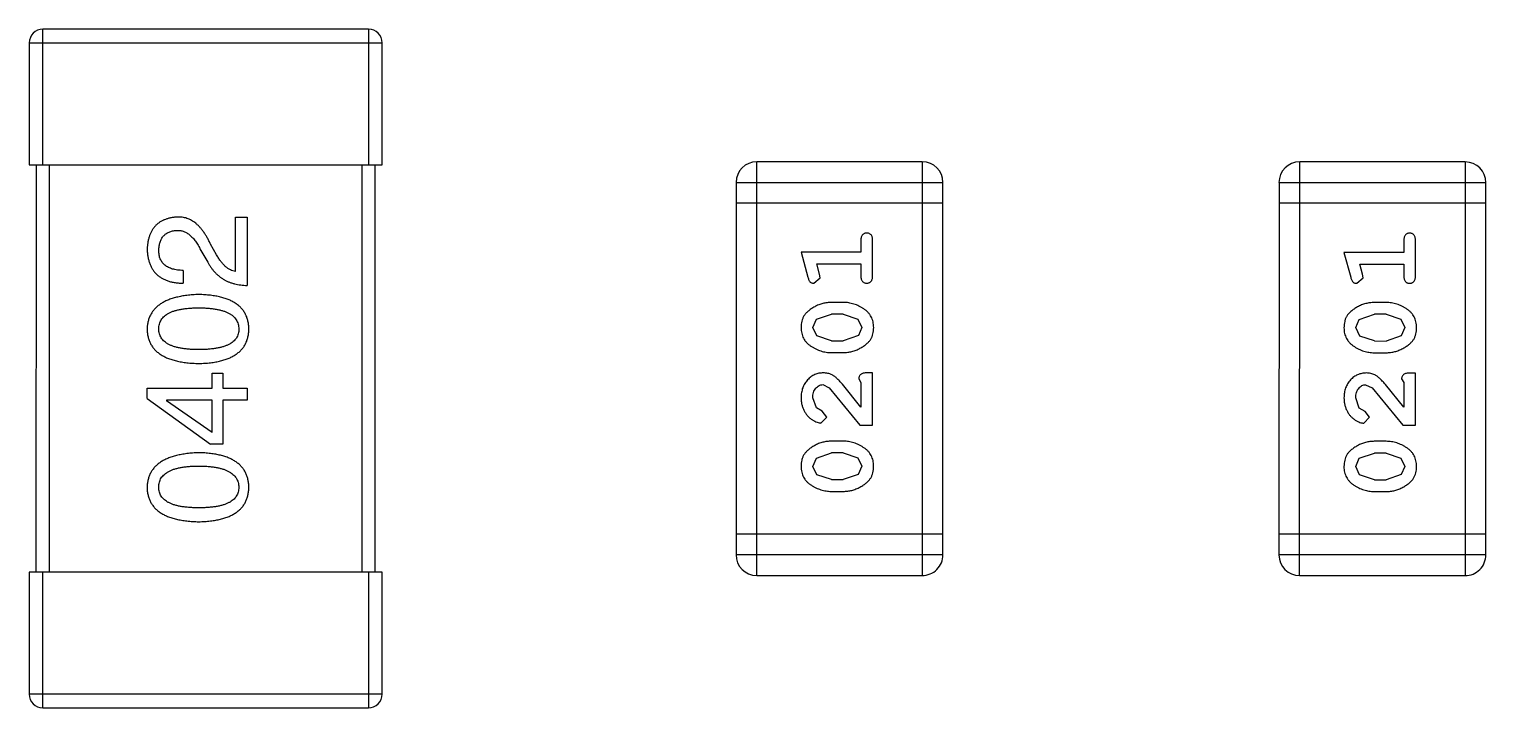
# Model space of a CAD drawing. Header units: inches. Extents: x -29 to 164, y -51 to 83.
# Drawn here: x 131.234 to 133.381, y 24.187 to 25.187 of the extents above; entities that cross this region are included whole.
import ezdxf

# ---------------------------------------------------------------- set-up
doc = ezdxf.new("R2010")
doc.units = ezdxf.units.IN
doc.header["$LTSCALE"] = 1.21
doc.header["$MEASUREMENT"] = 0
doc.layers.get('0').update_dxf_attribs({"linetype": 'CONTINUOUS'})

msp = doc.modelspace()

# ---------------------------------------------------------------- linework, layer by layer
at = {"color": 7, "linetype": 'Continuous'}
for p, q in [((131.2541, 24.9873), (131.2542, 25.1873)), ((131.7342, 25.1872), (131.2542, 25.1873)), ((131.7342, 25.1872), (131.7341, 24.9872)), ((131.2342, 25.1674), (131.2341, 24.9874)), ((131.2342, 25.1674), (131.7542, 25.1672)), ((131.7541, 24.9872), (131.7542, 25.1672)), ((131.2341, 24.9874), (131.7541, 24.9872)), ((131.2441, 24.9873), (131.244, 24.3873)), ((131.264, 24.3873), (131.2641, 24.9873)), ((131.7241, 24.9872), (131.724, 24.3872)), ((131.744, 24.3872), (131.7441, 24.9872)), ((132.3061, 24.3823), (132.3062, 24.9919)), ((132.5501, 24.9919), (132.3062, 24.9919)), ((132.5501, 24.9919), (132.55, 24.3823)), ((133.1061, 24.3822), (133.1062, 24.9918)), ((133.3501, 24.9917), (133.1062, 24.9918)), ((133.3501, 24.9917), (133.35, 24.3821)), ((132.2758, 24.9615), (132.2756, 24.4128)), ((132.2758, 24.9615), (132.5806, 24.9614)), ((132.5804, 24.4128), (132.5806, 24.9614)), ((133.0758, 24.9613), (133.0756, 24.4127)), ((133.0758, 24.9613), (133.3806, 24.9612)), ((133.3804, 24.4126), (133.3806, 24.9612)), ((132.5805, 24.9309), (132.2757, 24.931)), ((133.3806, 24.9308), (133.0758, 24.9308)), ((131.5381, 24.8301), (131.5382, 24.9104)), ((131.5382, 24.9104), (131.5554, 24.9104)), ((131.5554, 24.9104), (131.5554, 24.8096)), ((131.4857, 24.8637), (131.4972, 24.844)), ((131.5103, 24.8547), (131.5013, 24.8703)), ((132.3715, 24.8586), (132.3814, 24.822)), ((132.4596, 24.8586), (132.3715, 24.8586)), ((132.4596, 24.8759), (132.4596, 24.8586)), ((132.4769, 24.824), (132.4769, 24.8759)), ((133.1715, 24.8584), (133.1814, 24.8219)), ((133.2596, 24.8584), (133.1715, 24.8584)), ((133.2596, 24.8757), (133.2596, 24.8584)), ((133.2769, 24.8238), (133.2769, 24.8757)), ((132.3988, 24.8263), (132.3946, 24.8413)), ((132.3946, 24.8413), (132.4596, 24.8413)), ((132.4596, 24.8413), (132.4596, 24.824)), ((133.1988, 24.8261), (133.1946, 24.8411)), ((133.1946, 24.8411), (133.2596, 24.8411)), ((133.2596, 24.8411), (133.2596, 24.8238)), ((131.4611, 24.8317), (131.4611, 24.8129)), ((132.3905, 24.813), (132.3998, 24.8209)), ((132.3998, 24.8209), (132.3988, 24.8263)), ((133.1905, 24.8128), (133.1998, 24.8207)), ((133.1998, 24.8207), (133.1988, 24.8261)), ((132.4338, 24.7847), (132.4161, 24.7847)), ((133.2338, 24.7845), (133.2161, 24.7845)), ((132.3888, 24.7476), (132.3941, 24.7598)), ((132.3941, 24.7598), (132.4164, 24.7673)), ((132.4336, 24.7673), (132.4164, 24.7673)), ((132.4336, 24.7673), (132.4553, 24.7601)), ((132.4553, 24.7601), (132.4611, 24.7478)), ((133.1888, 24.7475), (133.1941, 24.7596)), ((133.1941, 24.7596), (133.2164, 24.7672)), ((133.2336, 24.7672), (133.2164, 24.7672)), ((133.2336, 24.7672), (133.2553, 24.7599)), ((133.2553, 24.7599), (133.2611, 24.7476)), ((132.3946, 24.7353), (132.3888, 24.7476)), ((132.4164, 24.728), (132.3946, 24.7353)), ((132.4559, 24.7357), (132.4336, 24.728)), ((132.4611, 24.7478), (132.4559, 24.7357)), ((133.1946, 24.7351), (133.1888, 24.7475)), ((133.2164, 24.7279), (133.1946, 24.7351)), ((133.2559, 24.7355), (133.2336, 24.7278)), ((133.2611, 24.7476), (133.2559, 24.7355)), ((132.4161, 24.7107), (132.4338, 24.7107)), ((132.4164, 24.728), (132.4336, 24.728)), ((133.2161, 24.7105), (133.2338, 24.7105)), ((133.2164, 24.7279), (133.2336, 24.7278)), ((131.5037, 24.6584), (131.5037, 24.6806)), ((131.5037, 24.6806), (131.5193, 24.6806)), ((131.5193, 24.6806), (131.5193, 24.6584)), ((132.4564, 24.6722), (132.4596, 24.6667)), ((132.4596, 24.6667), (132.4595, 24.6305)), ((132.4769, 24.6808), (132.469, 24.6808)), ((132.4768, 24.6037), (132.4769, 24.6808)), ((133.2564, 24.672), (133.2596, 24.6665)), ((133.2596, 24.6665), (133.2596, 24.6303)), ((133.2769, 24.6806), (133.269, 24.6806)), ((133.2768, 24.6036), (133.2769, 24.6806)), ((131.4078, 24.6429), (131.4078, 24.6584)), ((131.4078, 24.6584), (131.5037, 24.6584)), ((131.5193, 24.6584), (131.5553, 24.6584)), ((131.5553, 24.6584), (131.5553, 24.6404)), ((132.3941, 24.6292), (132.3888, 24.644)), ((132.4033, 24.6635), (132.413, 24.6588)), ((132.413, 24.6588), (132.458, 24.6037)), ((132.4595, 24.6305), (132.4325, 24.6641)), ((133.1941, 24.629), (133.1888, 24.6439)), ((133.2033, 24.6634), (133.213, 24.6586)), ((133.213, 24.6586), (133.258, 24.6036)), ((133.2596, 24.6303), (133.2325, 24.6639)), ((131.4078, 24.6429), (131.5012, 24.5756)), ((131.4365, 24.6404), (131.4365, 24.6396)), ((131.5037, 24.6404), (131.4365, 24.6404)), ((131.5037, 24.5928), (131.4365, 24.6396)), ((131.5037, 24.5928), (131.5037, 24.6404)), ((131.5193, 24.6404), (131.5192, 24.5756)), ((131.5553, 24.6404), (131.5193, 24.6404)), ((132.4026, 24.6242), (132.3941, 24.6292)), ((132.4092, 24.6157), (132.4026, 24.6242)), ((133.2026, 24.624), (133.1941, 24.629)), ((133.2092, 24.6155), (133.2026, 24.624)), ((132.4008, 24.6069), (132.4092, 24.6157)), ((132.458, 24.6037), (132.4768, 24.6037)), ((133.2008, 24.6067), (133.2092, 24.6155)), ((133.258, 24.6036), (133.2768, 24.6036)), ((132.4338, 24.5801), (132.4161, 24.5801)), ((133.2338, 24.58), (133.2161, 24.58)), ((131.5192, 24.5756), (131.5012, 24.5756)), ((132.394, 24.5553), (132.4163, 24.5628)), ((132.4335, 24.5628), (132.4163, 24.5628)), ((132.4335, 24.5628), (132.4553, 24.5556)), ((133.194, 24.5551), (133.2163, 24.5627)), ((133.2335, 24.5627), (133.2163, 24.5627)), ((133.2335, 24.5627), (133.2553, 24.5554)), ((132.3887, 24.5431), (132.394, 24.5553)), ((132.3945, 24.5308), (132.3887, 24.5431)), ((132.4553, 24.5556), (132.4611, 24.5433)), ((132.4611, 24.5433), (132.4558, 24.5311)), ((133.1887, 24.543), (133.194, 24.5551)), ((133.1945, 24.5306), (133.1887, 24.543)), ((133.2553, 24.5554), (133.2611, 24.5431)), ((133.2611, 24.5431), (133.2558, 24.531)), ((132.4163, 24.5235), (132.3945, 24.5308)), ((132.4163, 24.5235), (132.4335, 24.5235)), ((132.4558, 24.5311), (132.4335, 24.5235)), ((133.2163, 24.5233), (133.1945, 24.5306)), ((133.2163, 24.5233), (133.2335, 24.5233)), ((133.2558, 24.531), (133.2335, 24.5233)), ((132.416, 24.5062), (132.4338, 24.5062)), ((133.216, 24.506), (133.2338, 24.506)), ((132.5804, 24.4432), (132.2756, 24.4433)), ((133.3804, 24.4431), (133.0756, 24.4431)), ((132.5804, 24.4128), (132.2756, 24.4128)), ((133.3804, 24.4126), (133.0756, 24.4127)), ((131.234, 24.3874), (131.234, 24.2074)), ((131.754, 24.3872), (131.234, 24.3874)), ((131.254, 24.1873), (131.254, 24.3873)), ((131.734, 24.3872), (131.734, 24.1872)), ((131.754, 24.2072), (131.754, 24.3872)), ((132.3061, 24.3823), (132.55, 24.3823)), ((133.1061, 24.3822), (133.35, 24.3821)), ((131.754, 24.2072), (131.234, 24.2074)), ((131.254, 24.1873), (131.734, 24.1872))]:
    msp.add_line(p, q, dxfattribs=at)
for centre, radius, start, end in [((131.2542, 25.1673), 0.02, 89.988, 179.988), ((131.7342, 25.1672), 0.02, 359.988, 89.988), ((132.3062, 24.9615), 0.0305, 89.988, 179.988), ((132.5501, 24.9614), 0.0305, 359.988, 89.988), ((133.1062, 24.9613), 0.0305, 89.988, 179.988), ((133.3501, 24.9612), 0.0305, 359.988, 89.988), ((132.3061, 24.4128), 0.0305, 179.988, 269.988), ((132.55, 24.4128), 0.0305, 269.988, 359.988), ((133.1061, 24.4127), 0.0305, 179.988, 269.988), ((133.35, 24.4126), 0.0305, 269.988, 359.988), ((131.254, 24.2073), 0.02, 179.988, 269.988), ((131.734, 24.2072), 0.02, 269.988, 359.988)]:
    msp.add_arc(centre, radius, start, end, dxfattribs=at)
for points, knots in [([(131.4521, 24.9104), (131.4504, 24.9103), (131.4471, 24.91), (131.4423, 24.9092), (131.4378, 24.9081), (131.4337, 24.9067), (131.4298, 24.9049), (131.4262, 24.9028), (131.423, 24.9004), (131.4201, 24.8976), (131.4174, 24.8945), (131.4151, 24.891), (131.4131, 24.8873), (131.4114, 24.8832), (131.4101, 24.8788), (131.409, 24.8741), (131.4082, 24.869), (131.408, 24.8655), (131.4078, 24.8637)], [0, 0, 0, 0, 0.070688, 0.137741, 0.201612, 0.262778, 0.321223, 0.378455, 0.434411, 0.490146, 0.546362, 0.603392, 0.662208, 0.723401, 0.787372, 0.85442, 0.925153, 1, 1, 1, 1]), ([(131.5013, 24.8703), (131.5005, 24.872), (131.499, 24.8753), (131.4965, 24.88), (131.4939, 24.8844), (131.4912, 24.8884), (131.4884, 24.8921), (131.4856, 24.8955), (131.4826, 24.8985), (131.4796, 24.9012), (131.4765, 24.9036), (131.4733, 24.9056), (131.47, 24.9073), (131.4666, 24.9086), (131.4631, 24.9096), (131.4595, 24.9102), (131.4558, 24.9105), (131.4533, 24.9105), (131.4521, 24.9104)], [0, 0, 0, 0, 0.082731, 0.161257, 0.236138, 0.307554, 0.375712, 0.440848, 0.502916, 0.562567, 0.619798, 0.675716, 0.73039, 0.78386, 0.837315, 0.890547, 0.944917, 1, 1, 1, 1]), ([(131.425, 24.8613), (131.4251, 24.8624), (131.4252, 24.8646), (131.4255, 24.8678), (131.4262, 24.8707), (131.4269, 24.8735), (131.4279, 24.8761), (131.429, 24.8785), (131.4304, 24.8806), (131.4319, 24.8826), (131.4337, 24.8843), (131.4356, 24.8859), (131.4378, 24.8872), (131.4401, 24.8884), (131.4426, 24.8893), (131.4453, 24.89), (131.4482, 24.8905), (131.4502, 24.8907), (131.4513, 24.8908)], [0, 0, 0, 0, 0.076112, 0.148436, 0.216883, 0.281466, 0.34298, 0.402356, 0.459881, 0.51546, 0.571111, 0.62658, 0.683162, 0.741007, 0.801404, 0.863825, 0.930544, 1, 1, 1, 1]), ([(131.4513, 24.8908), (131.4521, 24.8908), (131.4537, 24.8909), (131.4561, 24.8907), (131.4585, 24.8903), (131.4608, 24.8898), (131.4631, 24.8888), (131.4654, 24.8877), (131.4676, 24.8864), (131.4697, 24.8848), (131.4719, 24.883), (131.474, 24.8809), (131.476, 24.8786), (131.4781, 24.8761), (131.48, 24.8734), (131.482, 24.8704), (131.4839, 24.8671), (131.4851, 24.8649), (131.4857, 24.8637)], [0, 0, 0, 0, 0.052237, 0.103888, 0.155485, 0.207395, 0.259864, 0.31356, 0.369176, 0.4266, 0.486836, 0.550048, 0.61567, 0.685271, 0.75824, 0.834614, 0.915635, 1, 1, 1, 1]), ([(132.4683, 24.8869), (132.4676, 24.8869), (132.4665, 24.8868), (132.4648, 24.8863), (132.4633, 24.8855), (132.462, 24.8843), (132.4609, 24.8827), (132.4601, 24.8808), (132.4597, 24.8785), (132.4596, 24.8768), (132.4596, 24.8759)], [0, 0, 0, 0, 0.11517, 0.223509, 0.328254, 0.438012, 0.553651, 0.682263, 0.830856, 1, 1, 1, 1]), ([(132.4769, 24.8759), (132.4769, 24.8768), (132.4768, 24.8785), (132.4764, 24.8808), (132.4757, 24.8827), (132.4746, 24.8843), (132.4732, 24.8855), (132.4717, 24.8863), (132.47, 24.8868), (132.4689, 24.8869), (132.4683, 24.8869)], [0, 0, 0, 0, 0.169012, 0.317488, 0.445429, 0.560977, 0.67065, 0.776666, 0.88492, 1, 1, 1, 1]), ([(133.2683, 24.8867), (133.2676, 24.8867), (133.2665, 24.8866), (133.2648, 24.8861), (133.2633, 24.8853), (133.262, 24.8841), (133.2609, 24.8826), (133.2601, 24.8806), (133.2597, 24.8783), (133.2596, 24.8766), (133.2596, 24.8757)], [0, 0, 0, 0, 0.11517, 0.223509, 0.328254, 0.438012, 0.553651, 0.682263, 0.830856, 1, 1, 1, 1]), ([(133.2769, 24.8757), (133.2769, 24.8766), (133.2768, 24.8783), (133.2764, 24.8806), (133.2757, 24.8826), (133.2746, 24.8841), (133.2733, 24.8853), (133.2717, 24.8861), (133.2701, 24.8866), (133.2689, 24.8867), (133.2683, 24.8867)], [0, 0, 0, 0, 0.169012, 0.317488, 0.445429, 0.560977, 0.67065, 0.776666, 0.88492, 1, 1, 1, 1]), ([(131.4078, 24.8637), (131.4079, 24.8617), (131.4081, 24.8578), (131.4089, 24.8521), (131.4101, 24.8468), (131.4117, 24.8418), (131.4136, 24.8373), (131.416, 24.8331), (131.4187, 24.8293), (131.4219, 24.826), (131.4255, 24.823), (131.4294, 24.8203), (131.4337, 24.8181), (131.4384, 24.8163), (131.4436, 24.8148), (131.4491, 24.8138), (131.4549, 24.8131), (131.459, 24.813), (131.4611, 24.8129)], [0, 0, 0, 0, 0.07282, 0.141057, 0.2062, 0.267672, 0.326735, 0.383519, 0.439188, 0.494454, 0.549628, 0.605958, 0.66397, 0.72402, 0.787502, 0.854127, 0.925065, 1, 1, 1, 1]), ([(131.4611, 24.8317), (131.4596, 24.8318), (131.4568, 24.8319), (131.4527, 24.8323), (131.4489, 24.833), (131.4454, 24.8338), (131.4421, 24.8349), (131.4391, 24.8362), (131.4364, 24.8377), (131.434, 24.8395), (131.4319, 24.8414), (131.43, 24.8436), (131.4285, 24.846), (131.4272, 24.8487), (131.4262, 24.8515), (131.4256, 24.8546), (131.4251, 24.8578), (131.4251, 24.8601), (131.425, 24.8613)], [0, 0, 0, 0, 0.082594, 0.15978, 0.232961, 0.301462, 0.365595, 0.426678, 0.484662, 0.540809, 0.595146, 0.648401, 0.702272, 0.757102, 0.813447, 0.872233, 0.934055, 1, 1, 1, 1]), ([(131.4972, 24.844), (131.4979, 24.8427), (131.4994, 24.84), (131.502, 24.8362), (131.5046, 24.8326), (131.5075, 24.8293), (131.5105, 24.8262), (131.5138, 24.8234), (131.5171, 24.8208), (131.5207, 24.8186), (131.5244, 24.8165), (131.5283, 24.8148), (131.5324, 24.8132), (131.5367, 24.812), (131.5411, 24.811), (131.5457, 24.8103), (131.5505, 24.8098), (131.5537, 24.8097), (131.5554, 24.8096)], [0, 0, 0, 0, 0.065828, 0.130094, 0.192451, 0.254037, 0.313974, 0.373757, 0.433048, 0.492243, 0.551902, 0.611758, 0.672678, 0.734814, 0.798569, 0.863693, 0.930488, 1, 1, 1, 1]), ([(131.5381, 24.8301), (131.5368, 24.8304), (131.5342, 24.8309), (131.5305, 24.8325), (131.5268, 24.8347), (131.5233, 24.8375), (131.5198, 24.8409), (131.5165, 24.8449), (131.5133, 24.8496), (131.5113, 24.8529), (131.5103, 24.8547)], [0, 0, 0, 0, 0.103034, 0.208166, 0.318255, 0.434664, 0.559728, 0.695394, 0.841708, 1, 1, 1, 1]), ([(132.3814, 24.822), (132.3816, 24.8212), (132.3821, 24.8196), (132.3829, 24.8175), (132.3839, 24.8159), (132.3849, 24.8147), (132.3861, 24.8139), (132.3874, 24.8134), (132.3889, 24.813), (132.39, 24.813), (132.3905, 24.813)], [0, 0, 0, 0, 0.187321, 0.344927, 0.475328, 0.579604, 0.674244, 0.773631, 0.882025, 1, 1, 1, 1]), ([(132.4596, 24.824), (132.4596, 24.8231), (132.4597, 24.8214), (132.4601, 24.8191), (132.4609, 24.8171), (132.4619, 24.8155), (132.4633, 24.8144), (132.4648, 24.8136), (132.4664, 24.8131), (132.4676, 24.813), (132.4682, 24.813)], [0, 0, 0, 0, 0.169102, 0.317658, 0.446239, 0.563118, 0.671828, 0.776546, 0.884858, 1, 1, 1, 1]), ([(132.4682, 24.813), (132.4688, 24.813), (132.47, 24.8131), (132.4717, 24.8136), (132.4732, 24.8144), (132.4746, 24.8155), (132.4756, 24.8171), (132.4764, 24.8191), (132.4768, 24.8214), (132.4769, 24.8231), (132.4769, 24.824)], [0, 0, 0, 0, 0.115051, 0.223278, 0.329269, 0.437893, 0.554681, 0.682591, 0.83103, 1, 1, 1, 1]), ([(133.1814, 24.8219), (133.1816, 24.821), (133.1821, 24.8194), (133.183, 24.8174), (133.1839, 24.8157), (133.1849, 24.8145), (133.1861, 24.8137), (133.1874, 24.8132), (133.1889, 24.8128), (133.19, 24.8128), (133.1905, 24.8128)], [0, 0, 0, 0, 0.187321, 0.344927, 0.475328, 0.579604, 0.674244, 0.773631, 0.882025, 1, 1, 1, 1]), ([(133.2596, 24.8238), (133.2596, 24.8229), (133.2597, 24.8212), (133.2601, 24.8189), (133.2609, 24.8169), (133.2619, 24.8154), (133.2633, 24.8142), (133.2648, 24.8134), (133.2664, 24.8129), (133.2676, 24.8128), (133.2682, 24.8128)], [0, 0, 0, 0, 0.169102, 0.317658, 0.446239, 0.563118, 0.671828, 0.776546, 0.884858, 1, 1, 1, 1]), ([(133.2682, 24.8128), (133.2689, 24.8128), (133.27, 24.8129), (133.2717, 24.8134), (133.2732, 24.8142), (133.2746, 24.8154), (133.2756, 24.8169), (133.2764, 24.8189), (133.2768, 24.8212), (133.2769, 24.8229), (133.2769, 24.8238)], [0, 0, 0, 0, 0.115051, 0.223278, 0.329269, 0.437893, 0.554681, 0.682591, 0.83103, 1, 1, 1, 1]), ([(131.484, 24.7963), (131.481, 24.7962), (131.4752, 24.7959), (131.4667, 24.7951), (131.4588, 24.7939), (131.4514, 24.7923), (131.4447, 24.7904), (131.4384, 24.7882), (131.4328, 24.7855), (131.4277, 24.7825), (131.4232, 24.7792), (131.4192, 24.7754), (131.4159, 24.7713), (131.4131, 24.7669), (131.4109, 24.762), (131.4092, 24.7568), (131.4081, 24.7513), (131.4079, 24.7475), (131.4078, 24.7455)], [0, 0, 0, 0, 0.088475, 0.171606, 0.249595, 0.322626, 0.391327, 0.455765, 0.516374, 0.573675, 0.628522, 0.681161, 0.732559, 0.783563, 0.83504, 0.887639, 0.942585, 1, 1, 1, 1]), ([(131.5578, 24.7455), (131.5577, 24.7475), (131.5575, 24.7514), (131.5566, 24.757), (131.5551, 24.7622), (131.553, 24.7671), (131.5503, 24.7716), (131.5471, 24.7758), (131.5433, 24.7795), (131.539, 24.7829), (131.534, 24.7859), (131.5285, 24.7885), (131.5225, 24.7908), (131.5159, 24.7926), (131.5087, 24.7941), (131.501, 24.7952), (131.4927, 24.796), (131.487, 24.7962), (131.484, 24.7963)], [0, 0, 0, 0, 0.059134, 0.115603, 0.169236, 0.221572, 0.273254, 0.32474, 0.377319, 0.431815, 0.488555, 0.548609, 0.612242, 0.680182, 0.75251, 0.829782, 0.91231, 1, 1, 1, 1]), ([(131.425, 24.7455), (131.4251, 24.7468), (131.4252, 24.7492), (131.4258, 24.7528), (131.427, 24.7561), (131.4286, 24.7592), (131.4307, 24.762), (131.4333, 24.7646), (131.4363, 24.7669), (131.4398, 24.769), (131.4438, 24.7708), (131.4482, 24.7724), (131.453, 24.7737), (131.4583, 24.7748), (131.4641, 24.7756), (131.4703, 24.7762), (131.477, 24.7766), (131.4817, 24.7766), (131.484, 24.7766)], [0, 0, 0, 0, 0.050604, 0.098688, 0.145699, 0.191791, 0.238625, 0.286717, 0.337546, 0.391814, 0.449755, 0.512106, 0.579685, 0.652048, 0.730262, 0.814146, 0.904281, 1, 1, 1, 1]), ([(131.484, 24.7766), (131.4864, 24.7766), (131.4909, 24.7766), (131.4975, 24.7762), (131.5037, 24.7756), (131.5094, 24.7748), (131.5147, 24.7737), (131.5195, 24.7724), (131.5239, 24.7708), (131.5278, 24.769), (131.5313, 24.7669), (131.5344, 24.7645), (131.537, 24.762), (131.5391, 24.7592), (131.5408, 24.7561), (131.542, 24.7528), (131.5428, 24.7492), (131.543, 24.7467), (131.543, 24.7455)], [0, 0, 0, 0, 0.094834, 0.184067, 0.267029, 0.344713, 0.417334, 0.484367, 0.546941, 0.604717, 0.65953, 0.710539, 0.759381, 0.806382, 0.853027, 0.900623, 0.949121, 1, 1, 1, 1]), ([(132.4161, 24.7847), (132.415, 24.7846), (132.4129, 24.7846), (132.4097, 24.7843), (132.4066, 24.7838), (132.4034, 24.7831), (132.4004, 24.7822), (132.3974, 24.7811), (132.3944, 24.7798), (132.3915, 24.7783), (132.3888, 24.7767), (132.3863, 24.775), (132.3839, 24.7734), (132.3818, 24.7717), (132.38, 24.77), (132.3783, 24.7683), (132.3769, 24.7666), (132.3753, 24.7642), (132.3737, 24.761), (132.3724, 24.7569), (132.3716, 24.7523), (132.3715, 24.7492), (132.3715, 24.7475)], [0, 0, 0, 0, 0.049855, 0.099516, 0.148482, 0.19758, 0.246804, 0.296268, 0.346517, 0.397047, 0.446826, 0.49336, 0.537801, 0.579207, 0.617974, 0.654833, 0.689171, 0.722088, 0.786392, 0.853518, 0.924186, 1, 1, 1, 1]), ([(132.4785, 24.7477), (132.4784, 24.7492), (132.4783, 24.752), (132.4776, 24.7561), (132.4765, 24.7599), (132.4749, 24.7635), (132.4729, 24.7668), (132.4704, 24.7699), (132.4674, 24.7727), (132.464, 24.7751), (132.4604, 24.7773), (132.4568, 24.7793), (132.4531, 24.7809), (132.4493, 24.7823), (132.4455, 24.7833), (132.4416, 24.7841), (132.4378, 24.7846), (132.4351, 24.7846), (132.4338, 24.7847)], [0, 0, 0, 0, 0.067217, 0.131051, 0.19272, 0.252824, 0.312745, 0.373449, 0.436041, 0.501494, 0.567761, 0.632087, 0.695096, 0.757109, 0.817993, 0.878657, 0.939311, 1, 1, 1, 1]), ([(133.2161, 24.7845), (133.215, 24.7845), (133.2129, 24.7844), (133.2097, 24.7841), (133.2066, 24.7836), (133.2035, 24.7829), (133.2004, 24.782), (133.1974, 24.7809), (133.1944, 24.7796), (133.1915, 24.7781), (133.1888, 24.7765), (133.1863, 24.7749), (133.1839, 24.7732), (133.1818, 24.7716), (133.18, 24.7698), (133.1783, 24.7681), (133.1769, 24.7664), (133.1753, 24.764), (133.1737, 24.7609), (133.1724, 24.7567), (133.1716, 24.7521), (133.1715, 24.749), (133.1715, 24.7474)], [0, 0, 0, 0, 0.049855, 0.099516, 0.148482, 0.19758, 0.246804, 0.296268, 0.346517, 0.397047, 0.446826, 0.49336, 0.537801, 0.579207, 0.617974, 0.654833, 0.689171, 0.722088, 0.786392, 0.853518, 0.924186, 1, 1, 1, 1]), ([(133.2785, 24.7476), (133.2784, 24.749), (133.2783, 24.7518), (133.2776, 24.7559), (133.2765, 24.7598), (133.2749, 24.7633), (133.2729, 24.7667), (133.2704, 24.7697), (133.2674, 24.7725), (133.264, 24.775), (133.2604, 24.7772), (133.2568, 24.7791), (133.2531, 24.7808), (133.2493, 24.7821), (133.2455, 24.7832), (133.2416, 24.7839), (133.2378, 24.7844), (133.2352, 24.7845), (133.2338, 24.7845)], [0, 0, 0, 0, 0.067217, 0.131051, 0.19272, 0.252824, 0.312745, 0.373449, 0.436041, 0.501494, 0.567761, 0.632087, 0.695096, 0.757109, 0.817993, 0.878657, 0.939311, 1, 1, 1, 1]), ([(131.4078, 24.7455), (131.4079, 24.7435), (131.4081, 24.7396), (131.409, 24.734), (131.4106, 24.7288), (131.4127, 24.7239), (131.4155, 24.7193), (131.4188, 24.7152), (131.4228, 24.7114), (131.4273, 24.7081), (131.4324, 24.7051), (131.438, 24.7025), (131.4443, 24.7002), (131.4511, 24.6984), (131.4585, 24.6968), (131.4665, 24.6957), (131.4751, 24.695), (131.481, 24.6948), (131.484, 24.6947)], [0, 0, 0, 0, 0.057911, 0.113262, 0.165956, 0.217443, 0.268511, 0.319665, 0.372, 0.426129, 0.483365, 0.543779, 0.607756, 0.676562, 0.749704, 0.827713, 0.911177, 1, 1, 1, 1]), ([(131.484, 24.7152), (131.4816, 24.7152), (131.477, 24.7152), (131.4703, 24.7156), (131.4641, 24.7162), (131.4583, 24.717), (131.453, 24.7181), (131.4481, 24.7193), (131.4438, 24.7209), (131.4398, 24.7227), (131.4363, 24.7247), (131.4333, 24.7269), (131.4307, 24.7294), (131.4286, 24.7322), (131.427, 24.7352), (131.4258, 24.7384), (131.4252, 24.7419), (131.4251, 24.7443), (131.425, 24.7455)], [0, 0, 0, 0, 0.096452, 0.187278, 0.271765, 0.350519, 0.423437, 0.491321, 0.554011, 0.612224, 0.666281, 0.717003, 0.764884, 0.811423, 0.856783, 0.902993, 0.950236, 1, 1, 1, 1]), ([(131.543, 24.7455), (131.543, 24.7443), (131.5429, 24.7419), (131.5422, 24.7384), (131.5411, 24.7351), (131.5394, 24.7322), (131.5373, 24.7294), (131.5348, 24.7269), (131.5317, 24.7246), (131.5282, 24.7226), (131.5243, 24.7209), (131.5199, 24.7193), (131.515, 24.7181), (131.5097, 24.717), (131.5039, 24.7162), (131.4977, 24.7156), (131.491, 24.7152), (131.4864, 24.7152), (131.484, 24.7152)], [0, 0, 0, 0, 0.049766, 0.097012, 0.143225, 0.188786, 0.235079, 0.282962, 0.333687, 0.387747, 0.445963, 0.508657, 0.576545, 0.649868, 0.72822, 0.812712, 0.903543, 1, 1, 1, 1]), ([(131.484, 24.6947), (131.487, 24.6948), (131.4927, 24.695), (131.501, 24.6957), (131.5087, 24.6968), (131.5159, 24.6984), (131.5225, 24.7002), (131.5285, 24.7025), (131.534, 24.7051), (131.5389, 24.7081), (131.5433, 24.7114), (131.5471, 24.7152), (131.5503, 24.7193), (131.553, 24.7238), (131.5551, 24.7287), (131.5566, 24.734), (131.5575, 24.7396), (131.5577, 24.7435), (131.5578, 24.7455)], [0, 0, 0, 0, 0.087693, 0.170223, 0.247496, 0.319826, 0.387768, 0.451403, 0.511459, 0.568358, 0.622671, 0.675251, 0.726739, 0.778422, 0.830759, 0.884394, 0.940865, 1, 1, 1, 1]), ([(132.3715, 24.7475), (132.3715, 24.7461), (132.3716, 24.7433), (132.3723, 24.7392), (132.3734, 24.7354), (132.375, 24.7318), (132.3771, 24.7285), (132.3796, 24.7254), (132.3825, 24.7226), (132.3859, 24.7202), (132.3895, 24.718), (132.3932, 24.7161), (132.3969, 24.7144), (132.4007, 24.7131), (132.4045, 24.712), (132.4083, 24.7113), (132.4122, 24.7108), (132.4148, 24.7107), (132.4161, 24.7107)], [0, 0, 0, 0, 0.06692, 0.130834, 0.19258, 0.252759, 0.312631, 0.373411, 0.436359, 0.501894, 0.568244, 0.632472, 0.69556, 0.757163, 0.818592, 0.878885, 0.939235, 1, 1, 1, 1]), ([(132.4338, 24.7107), (132.4349, 24.7107), (132.437, 24.7108), (132.4402, 24.7111), (132.4433, 24.7116), (132.4464, 24.7123), (132.4495, 24.7131), (132.4525, 24.7143), (132.4554, 24.7155), (132.4583, 24.717), (132.461, 24.7186), (132.4636, 24.7202), (132.4659, 24.7218), (132.468, 24.7235), (132.4699, 24.7252), (132.4715, 24.7269), (132.473, 24.7286), (132.4746, 24.731), (132.4762, 24.7342), (132.4775, 24.7384), (132.4783, 24.7429), (132.4784, 24.7461), (132.4785, 24.7477)], [0, 0, 0, 0, 0.049886, 0.09882, 0.148132, 0.19689, 0.246038, 0.295176, 0.345305, 0.395692, 0.445312, 0.491875, 0.535813, 0.577009, 0.616081, 0.652689, 0.687585, 0.720206, 0.785062, 0.85223, 0.923759, 1, 1, 1, 1]), ([(133.1715, 24.7474), (133.1715, 24.7459), (133.1716, 24.7431), (133.1723, 24.739), (133.1734, 24.7352), (133.175, 24.7316), (133.1771, 24.7283), (133.1796, 24.7253), (133.1825, 24.7225), (133.1859, 24.72), (133.1895, 24.7178), (133.1932, 24.7159), (133.1969, 24.7142), (133.2007, 24.7129), (133.2045, 24.7118), (133.2083, 24.7111), (133.2122, 24.7106), (133.2148, 24.7106), (133.2161, 24.7105)], [0, 0, 0, 0, 0.06692, 0.130834, 0.19258, 0.252759, 0.312631, 0.373411, 0.436359, 0.501894, 0.568244, 0.632472, 0.69556, 0.757163, 0.818592, 0.878885, 0.939235, 1, 1, 1, 1]), ([(133.2338, 24.7105), (133.2349, 24.7106), (133.237, 24.7106), (133.2402, 24.7109), (133.2433, 24.7114), (133.2464, 24.7121), (133.2495, 24.713), (133.2525, 24.7141), (133.2554, 24.7153), (133.2583, 24.7168), (133.261, 24.7184), (133.2636, 24.72), (133.2659, 24.7217), (133.268, 24.7233), (133.2699, 24.725), (133.2715, 24.7267), (133.273, 24.7284), (133.2746, 24.7308), (133.2762, 24.734), (133.2775, 24.7382), (133.2783, 24.7428), (133.2784, 24.7459), (133.2785, 24.7476)], [0, 0, 0, 0, 0.049886, 0.09882, 0.148132, 0.19689, 0.246038, 0.295176, 0.345305, 0.395692, 0.445312, 0.491875, 0.535813, 0.577009, 0.616081, 0.652689, 0.687585, 0.720206, 0.785062, 0.85223, 0.923759, 1, 1, 1, 1]), ([(132.4042, 24.6808), (132.4031, 24.6808), (132.4009, 24.6807), (132.3977, 24.6803), (132.3946, 24.6794), (132.3916, 24.6783), (132.3887, 24.6768), (132.386, 24.6751), (132.3834, 24.673), (132.381, 24.6706), (132.3788, 24.6679), (132.3768, 24.6651), (132.3751, 24.662), (132.3738, 24.6588), (132.3728, 24.6554), (132.372, 24.6518), (132.3715, 24.648), (132.3715, 24.6455), (132.3715, 24.6442)], [0, 0, 0, 0, 0.060981, 0.120256, 0.178148, 0.236115, 0.293993, 0.352864, 0.413358, 0.476056, 0.539296, 0.602396, 0.665116, 0.728325, 0.792919, 0.859317, 0.928302, 1, 1, 1, 1]), ([(132.4325, 24.6641), (132.4317, 24.6649), (132.4303, 24.6666), (132.428, 24.669), (132.4259, 24.6711), (132.4239, 24.673), (132.4221, 24.6746), (132.4203, 24.6759), (132.4187, 24.6771), (132.4166, 24.6782), (132.4141, 24.6793), (132.4109, 24.6802), (132.4076, 24.6807), (132.4054, 24.6808), (132.4042, 24.6808)], [0, 0, 0, 0, 0.103002, 0.197728, 0.285279, 0.365235, 0.437224, 0.502446, 0.560545, 0.611446, 0.707576, 0.80349, 0.900532, 1, 1, 1, 1]), ([(132.469, 24.6808), (132.4679, 24.6808), (132.466, 24.6808), (132.4632, 24.6803), (132.461, 24.6796), (132.4593, 24.6786), (132.458, 24.6773), (132.4571, 24.6757), (132.4565, 24.674), (132.4564, 24.6728), (132.4564, 24.6722)], [0, 0, 0, 0, 0.1844, 0.34094, 0.473574, 0.586824, 0.690029, 0.789175, 0.890445, 1, 1, 1, 1]), ([(133.2042, 24.6807), (133.2031, 24.6806), (133.2009, 24.6806), (133.1977, 24.6801), (133.1946, 24.6793), (133.1916, 24.6781), (133.1887, 24.6767), (133.186, 24.6749), (133.1834, 24.6728), (133.181, 24.6704), (133.1788, 24.6677), (133.1768, 24.6649), (133.1751, 24.6619), (133.1738, 24.6586), (133.1728, 24.6552), (133.172, 24.6516), (133.1715, 24.6479), (133.1715, 24.6453), (133.1715, 24.644)], [0, 0, 0, 0, 0.060981, 0.120256, 0.178148, 0.236115, 0.293993, 0.352864, 0.413358, 0.476056, 0.539296, 0.602396, 0.665116, 0.728325, 0.792919, 0.859317, 0.928302, 1, 1, 1, 1]), ([(133.2325, 24.6639), (133.2317, 24.6648), (133.2303, 24.6665), (133.228, 24.6688), (133.2259, 24.6709), (133.2239, 24.6728), (133.2221, 24.6744), (133.2203, 24.6758), (133.2187, 24.6769), (133.2166, 24.678), (133.2141, 24.6791), (133.2109, 24.68), (133.2076, 24.6806), (133.2054, 24.6806), (133.2042, 24.6807)], [0, 0, 0, 0, 0.103002, 0.197728, 0.285279, 0.365235, 0.437224, 0.502446, 0.560545, 0.611446, 0.707576, 0.80349, 0.900532, 1, 1, 1, 1]), ([(133.269, 24.6806), (133.2679, 24.6806), (133.266, 24.6806), (133.2633, 24.6801), (133.261, 24.6795), (133.2593, 24.6784), (133.258, 24.6771), (133.2571, 24.6756), (133.2565, 24.6739), (133.2564, 24.6726), (133.2564, 24.672)], [0, 0, 0, 0, 0.1844, 0.34094, 0.473574, 0.586824, 0.690029, 0.789175, 0.890445, 1, 1, 1, 1]), ([(132.3715, 24.6442), (132.3715, 24.6425), (132.3716, 24.6391), (132.3725, 24.6342), (132.3739, 24.6294), (132.3759, 24.6249), (132.3783, 24.6208), (132.3812, 24.6171), (132.3844, 24.614), (132.388, 24.6115), (132.3916, 24.6095), (132.3949, 24.608), (132.3979, 24.6071), (132.3999, 24.607), (132.4008, 24.6069)], [0, 0, 0, 0, 0.098286, 0.193983, 0.289056, 0.384352, 0.477435, 0.566197, 0.652355, 0.737986, 0.818188, 0.887401, 0.94802, 1, 1, 1, 1]), ([(132.3888, 24.644), (132.3888, 24.6454), (132.3889, 24.6481), (132.3897, 24.6519), (132.3911, 24.6553), (132.393, 24.6582), (132.3953, 24.6605), (132.3978, 24.6623), (132.4005, 24.6633), (132.4024, 24.6635), (132.4033, 24.6635)], [0, 0, 0, 0, 0.156344, 0.299348, 0.4327, 0.561, 0.682299, 0.791883, 0.89611, 1, 1, 1, 1]), ([(133.1715, 24.644), (133.1715, 24.6423), (133.1716, 24.6389), (133.1725, 24.634), (133.1739, 24.6293), (133.1759, 24.6248), (133.1783, 24.6206), (133.1812, 24.617), (133.1844, 24.6138), (133.188, 24.6113), (133.1916, 24.6093), (133.1949, 24.6079), (133.1979, 24.6069), (133.1999, 24.6068), (133.2008, 24.6067)], [0, 0, 0, 0, 0.098286, 0.193983, 0.289056, 0.384352, 0.477435, 0.566197, 0.652355, 0.737986, 0.818188, 0.887401, 0.94802, 1, 1, 1, 1]), ([(133.1888, 24.6439), (133.1888, 24.6453), (133.1889, 24.648), (133.1897, 24.6518), (133.1911, 24.6552), (133.193, 24.658), (133.1953, 24.6604), (133.1978, 24.6621), (133.2005, 24.6631), (133.2024, 24.6633), (133.2033, 24.6634)], [0, 0, 0, 0, 0.156344, 0.299348, 0.4327, 0.561, 0.682299, 0.791883, 0.89611, 1, 1, 1, 1]), ([(132.4161, 24.5801), (132.415, 24.5801), (132.4128, 24.5801), (132.4096, 24.5798), (132.4065, 24.5793), (132.4034, 24.5786), (132.4004, 24.5777), (132.3973, 24.5766), (132.3944, 24.5753), (132.3915, 24.5738), (132.3888, 24.5722), (132.3862, 24.5705), (132.3839, 24.5689), (132.3818, 24.5672), (132.3799, 24.5655), (132.3783, 24.5638), (132.3769, 24.5621), (132.3753, 24.5597), (132.3737, 24.5565), (132.3724, 24.5523), (132.3716, 24.5478), (132.3715, 24.5446), (132.3714, 24.543)], [0, 0, 0, 0, 0.049855, 0.099516, 0.148482, 0.19758, 0.246804, 0.296268, 0.346517, 0.397047, 0.446826, 0.49336, 0.537801, 0.579207, 0.617974, 0.654833, 0.689171, 0.722088, 0.786392, 0.853518, 0.924186, 1, 1, 1, 1]), ([(132.4784, 24.5432), (132.4784, 24.5447), (132.4783, 24.5475), (132.4776, 24.5516), (132.4765, 24.5554), (132.4749, 24.559), (132.4729, 24.5623), (132.4703, 24.5654), (132.4674, 24.5682), (132.464, 24.5706), (132.4604, 24.5728), (132.4567, 24.5748), (132.453, 24.5764), (132.4493, 24.5778), (132.4454, 24.5788), (132.4416, 24.5796), (132.4377, 24.5801), (132.4351, 24.5801), (132.4338, 24.5801)], [0, 0, 0, 0, 0.067217, 0.131051, 0.19272, 0.252824, 0.312745, 0.373449, 0.436041, 0.501494, 0.567761, 0.632087, 0.695096, 0.757109, 0.817993, 0.878657, 0.939311, 1, 1, 1, 1]), ([(133.2161, 24.58), (133.215, 24.58), (133.2128, 24.5799), (133.2097, 24.5796), (133.2065, 24.5791), (133.2034, 24.5784), (133.2004, 24.5775), (133.1973, 24.5764), (133.1944, 24.5751), (133.1915, 24.5736), (133.1888, 24.572), (133.1862, 24.5704), (133.1839, 24.5687), (133.1818, 24.567), (133.1799, 24.5653), (133.1783, 24.5636), (133.1769, 24.5619), (133.1753, 24.5595), (133.1737, 24.5563), (133.1724, 24.5522), (133.1716, 24.5476), (133.1715, 24.5445), (133.1714, 24.5428)], [0, 0, 0, 0, 0.049855, 0.099516, 0.148482, 0.19758, 0.246804, 0.296268, 0.346517, 0.397047, 0.446826, 0.49336, 0.537801, 0.579207, 0.617974, 0.654833, 0.689171, 0.722088, 0.786392, 0.853518, 0.924186, 1, 1, 1, 1]), ([(133.2784, 24.5431), (133.2784, 24.5445), (133.2783, 24.5473), (133.2776, 24.5514), (133.2765, 24.5553), (133.2749, 24.5588), (133.2729, 24.5622), (133.2703, 24.5652), (133.2674, 24.568), (133.264, 24.5705), (133.2604, 24.5727), (133.2567, 24.5746), (133.253, 24.5763), (133.2493, 24.5776), (133.2454, 24.5787), (133.2416, 24.5794), (133.2377, 24.5799), (133.2351, 24.5799), (133.2338, 24.58)], [0, 0, 0, 0, 0.067217, 0.131051, 0.19272, 0.252824, 0.312745, 0.373449, 0.436041, 0.501494, 0.567761, 0.632087, 0.695096, 0.757109, 0.817993, 0.878657, 0.939311, 1, 1, 1, 1]), ([(131.484, 24.5632), (131.481, 24.563), (131.4751, 24.5628), (131.4666, 24.5619), (131.4587, 24.5607), (131.4514, 24.5592), (131.4446, 24.5573), (131.4384, 24.555), (131.4327, 24.5524), (131.4277, 24.5494), (131.4231, 24.546), (131.4192, 24.5423), (131.4158, 24.5382), (131.413, 24.5337), (131.4108, 24.5289), (131.4092, 24.5237), (131.4081, 24.5181), (131.4079, 24.5143), (131.4077, 24.5124)], [0, 0, 0, 0, 0.088475, 0.171606, 0.249595, 0.322626, 0.391327, 0.455765, 0.516374, 0.573675, 0.628522, 0.681161, 0.732559, 0.783563, 0.83504, 0.887639, 0.942585, 1, 1, 1, 1]), ([(131.5577, 24.5123), (131.5577, 24.5143), (131.5575, 24.5182), (131.5565, 24.5238), (131.555, 24.5291), (131.553, 24.534), (131.5503, 24.5385), (131.5471, 24.5426), (131.5433, 24.5464), (131.5389, 24.5498), (131.534, 24.5528), (131.5285, 24.5554), (131.5224, 24.5576), (131.5158, 24.5595), (131.5087, 24.561), (131.5009, 24.5621), (131.4927, 24.5629), (131.4869, 24.5631), (131.484, 24.5632)], [0, 0, 0, 0, 0.059134, 0.115603, 0.169236, 0.221572, 0.273254, 0.32474, 0.377319, 0.431815, 0.488555, 0.548609, 0.612242, 0.680182, 0.75251, 0.829782, 0.91231, 1, 1, 1, 1]), ([(131.425, 24.5124), (131.425, 24.5136), (131.4251, 24.5161), (131.4258, 24.5196), (131.4269, 24.523), (131.4286, 24.5261), (131.4307, 24.5289), (131.4332, 24.5314), (131.4363, 24.5337), (131.4398, 24.5358), (131.4437, 24.5376), (131.4481, 24.5392), (131.453, 24.5405), (131.4583, 24.5416), (131.4641, 24.5425), (131.4703, 24.5431), (131.477, 24.5434), (131.4816, 24.5435), (131.484, 24.5435)], [0, 0, 0, 0, 0.050604, 0.098688, 0.145699, 0.191791, 0.238625, 0.286717, 0.337546, 0.391814, 0.449755, 0.512106, 0.579685, 0.652048, 0.730262, 0.814146, 0.904281, 1, 1, 1, 1]), ([(131.484, 24.5435), (131.4863, 24.5435), (131.4909, 24.5434), (131.4975, 24.5431), (131.5037, 24.5425), (131.5094, 24.5416), (131.5146, 24.5405), (131.5195, 24.5392), (131.5239, 24.5376), (131.5278, 24.5358), (131.5313, 24.5337), (131.5343, 24.5314), (131.5369, 24.5289), (131.5391, 24.526), (131.5407, 24.5229), (131.542, 24.5196), (131.5428, 24.516), (131.5429, 24.5136), (131.543, 24.5123)], [0, 0, 0, 0, 0.094834, 0.184067, 0.267029, 0.344713, 0.417334, 0.484367, 0.546941, 0.604717, 0.65953, 0.710539, 0.759381, 0.806382, 0.853027, 0.900623, 0.949121, 1, 1, 1, 1]), ([(132.3714, 24.543), (132.3715, 24.5416), (132.3715, 24.5388), (132.3723, 24.5347), (132.3734, 24.5308), (132.375, 24.5273), (132.377, 24.524), (132.3795, 24.5209), (132.3825, 24.5181), (132.3859, 24.5157), (132.3895, 24.5135), (132.3932, 24.5115), (132.3969, 24.5099), (132.4006, 24.5086), (132.4044, 24.5075), (132.4083, 24.5068), (132.4121, 24.5063), (132.4147, 24.5062), (132.416, 24.5062)], [0, 0, 0, 0, 0.06692, 0.130834, 0.19258, 0.252759, 0.312631, 0.373411, 0.436359, 0.501894, 0.568244, 0.632472, 0.69556, 0.757163, 0.818592, 0.878885, 0.939235, 1, 1, 1, 1]), ([(132.4338, 24.5062), (132.4349, 24.5062), (132.437, 24.5063), (132.4402, 24.5066), (132.4433, 24.507), (132.4464, 24.5077), (132.4494, 24.5086), (132.4524, 24.5098), (132.4554, 24.511), (132.4583, 24.5125), (132.461, 24.5141), (132.4635, 24.5157), (132.4659, 24.5173), (132.468, 24.519), (132.4698, 24.5207), (132.4715, 24.5224), (132.4729, 24.5241), (132.4745, 24.5265), (132.4761, 24.5296), (132.4774, 24.5338), (132.4783, 24.5384), (132.4784, 24.5416), (132.4784, 24.5432)], [0, 0, 0, 0, 0.049886, 0.09882, 0.148132, 0.19689, 0.246038, 0.295176, 0.345305, 0.395692, 0.445312, 0.491875, 0.535813, 0.577009, 0.616081, 0.652689, 0.687585, 0.720206, 0.785062, 0.85223, 0.923759, 1, 1, 1, 1]), ([(133.1714, 24.5428), (133.1715, 24.5414), (133.1715, 24.5386), (133.1723, 24.5345), (133.1734, 24.5307), (133.175, 24.5271), (133.177, 24.5238), (133.1795, 24.5207), (133.1825, 24.518), (133.1859, 24.5155), (133.1895, 24.5133), (133.1932, 24.5114), (133.1969, 24.5097), (133.2006, 24.5084), (133.2044, 24.5073), (133.2083, 24.5066), (133.2121, 24.5061), (133.2147, 24.5061), (133.216, 24.506)], [0, 0, 0, 0, 0.06692, 0.130834, 0.19258, 0.252759, 0.312631, 0.373411, 0.436359, 0.501894, 0.568244, 0.632472, 0.69556, 0.757163, 0.818592, 0.878885, 0.939235, 1, 1, 1, 1]), ([(133.2338, 24.506), (133.2349, 24.5061), (133.237, 24.5061), (133.2402, 24.5064), (133.2433, 24.5069), (133.2464, 24.5076), (133.2494, 24.5084), (133.2524, 24.5096), (133.2554, 24.5108), (133.2583, 24.5123), (133.261, 24.5139), (133.2635, 24.5155), (133.2659, 24.5172), (133.268, 24.5188), (133.2698, 24.5205), (133.2715, 24.5222), (133.2729, 24.5239), (133.2745, 24.5263), (133.2761, 24.5295), (133.2774, 24.5337), (133.2783, 24.5382), (133.2784, 24.5414), (133.2784, 24.5431)], [0, 0, 0, 0, 0.049886, 0.09882, 0.148132, 0.19689, 0.246038, 0.295176, 0.345305, 0.395692, 0.445312, 0.491875, 0.535813, 0.577009, 0.616081, 0.652689, 0.687585, 0.720206, 0.785062, 0.85223, 0.923759, 1, 1, 1, 1]), ([(131.4077, 24.5124), (131.4078, 24.5104), (131.408, 24.5065), (131.409, 24.5009), (131.4106, 24.4956), (131.4127, 24.4907), (131.4155, 24.4862), (131.4188, 24.482), (131.4227, 24.4783), (131.4272, 24.4749), (131.4323, 24.4719), (131.438, 24.4693), (131.4442, 24.4671), (131.4511, 24.4652), (131.4585, 24.4637), (131.4664, 24.4626), (131.475, 24.4618), (131.4809, 24.4616), (131.484, 24.4615)], [0, 0, 0, 0, 0.057911, 0.113262, 0.165956, 0.217443, 0.268511, 0.319665, 0.372, 0.426129, 0.483365, 0.543779, 0.607756, 0.676562, 0.749704, 0.827713, 0.911177, 1, 1, 1, 1]), ([(131.484, 24.482), (131.4816, 24.482), (131.477, 24.4821), (131.4703, 24.4825), (131.464, 24.483), (131.4583, 24.4838), (131.453, 24.4849), (131.4481, 24.4862), (131.4437, 24.4877), (131.4398, 24.4895), (131.4363, 24.4915), (131.4332, 24.4938), (131.4307, 24.4963), (131.4286, 24.499), (131.4269, 24.502), (131.4258, 24.5053), (131.4251, 24.5087), (131.425, 24.5111), (131.425, 24.5124)], [0, 0, 0, 0, 0.096452, 0.187278, 0.271765, 0.350519, 0.423437, 0.491321, 0.554011, 0.612224, 0.666281, 0.717003, 0.764884, 0.811423, 0.856783, 0.902993, 0.950236, 1, 1, 1, 1]), ([(131.484, 24.4615), (131.4869, 24.4616), (131.4926, 24.4618), (131.5009, 24.4626), (131.5087, 24.4637), (131.5158, 24.4652), (131.5224, 24.4671), (131.5285, 24.4693), (131.534, 24.4719), (131.5389, 24.4749), (131.5433, 24.4783), (131.5471, 24.482), (131.5503, 24.4862), (131.5529, 24.4907), (131.555, 24.4956), (131.5565, 24.5008), (131.5575, 24.5065), (131.5577, 24.5103), (131.5577, 24.5123)], [0, 0, 0, 0, 0.087693, 0.170223, 0.247496, 0.319826, 0.387768, 0.451403, 0.511459, 0.568358, 0.622671, 0.675251, 0.726739, 0.778422, 0.830759, 0.884394, 0.940865, 1, 1, 1, 1]), ([(131.543, 24.5123), (131.5429, 24.5111), (131.5428, 24.5087), (131.5422, 24.5052), (131.541, 24.502), (131.5393, 24.499), (131.5373, 24.4962), (131.5347, 24.4937), (131.5317, 24.4915), (131.5282, 24.4895), (131.5242, 24.4877), (131.5198, 24.4861), (131.515, 24.4849), (131.5097, 24.4838), (131.5039, 24.483), (131.4977, 24.4825), (131.491, 24.4821), (131.4864, 24.482), (131.484, 24.482)], [0, 0, 0, 0, 0.049766, 0.097012, 0.143225, 0.188786, 0.235079, 0.282962, 0.333687, 0.387747, 0.445963, 0.508657, 0.576545, 0.649868, 0.72822, 0.812712, 0.903543, 1, 1, 1, 1])]:
    msp.add_open_spline(points, degree=3, knots=knots, dxfattribs=at)

doc.saveas('drawing.dxf')
